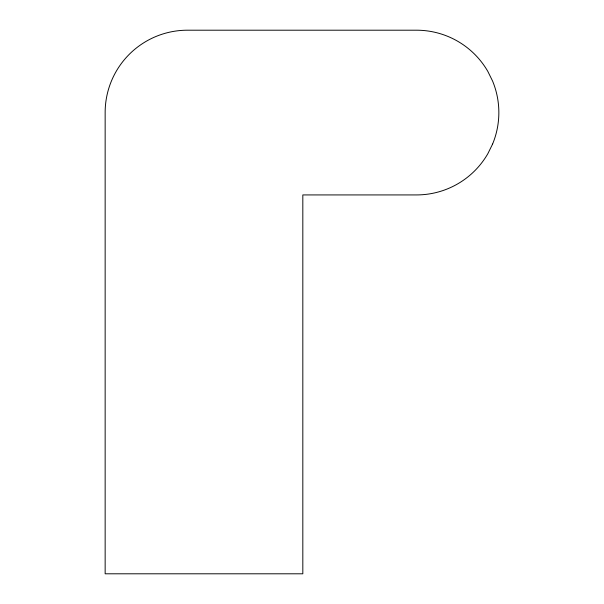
<?xml version="1.0" encoding="UTF-8"?>
<svg xmlns="http://www.w3.org/2000/svg" width="604" height="604" viewBox="0 0 604 604"><rect width="100%" height="100%" fill="white"/><g stroke="black" fill="none" stroke-linecap="round" stroke-linejoin="round"><path stroke-width="0.91" d="M492.577 144.084L487.813 153.748A82.363 82.363 0 0 1 416.488 194.926L302.823 194.926L302.823 573.8L105.149 573.8L105.149 112.563A82.363 82.363 0 0 1 187.512 30.2L416.488 30.2A82.363 82.363 0 0 1 487.813 71.385L492.577 81.042A82.363 82.363 0 0 1 492.577 144.084"/></g></svg>
